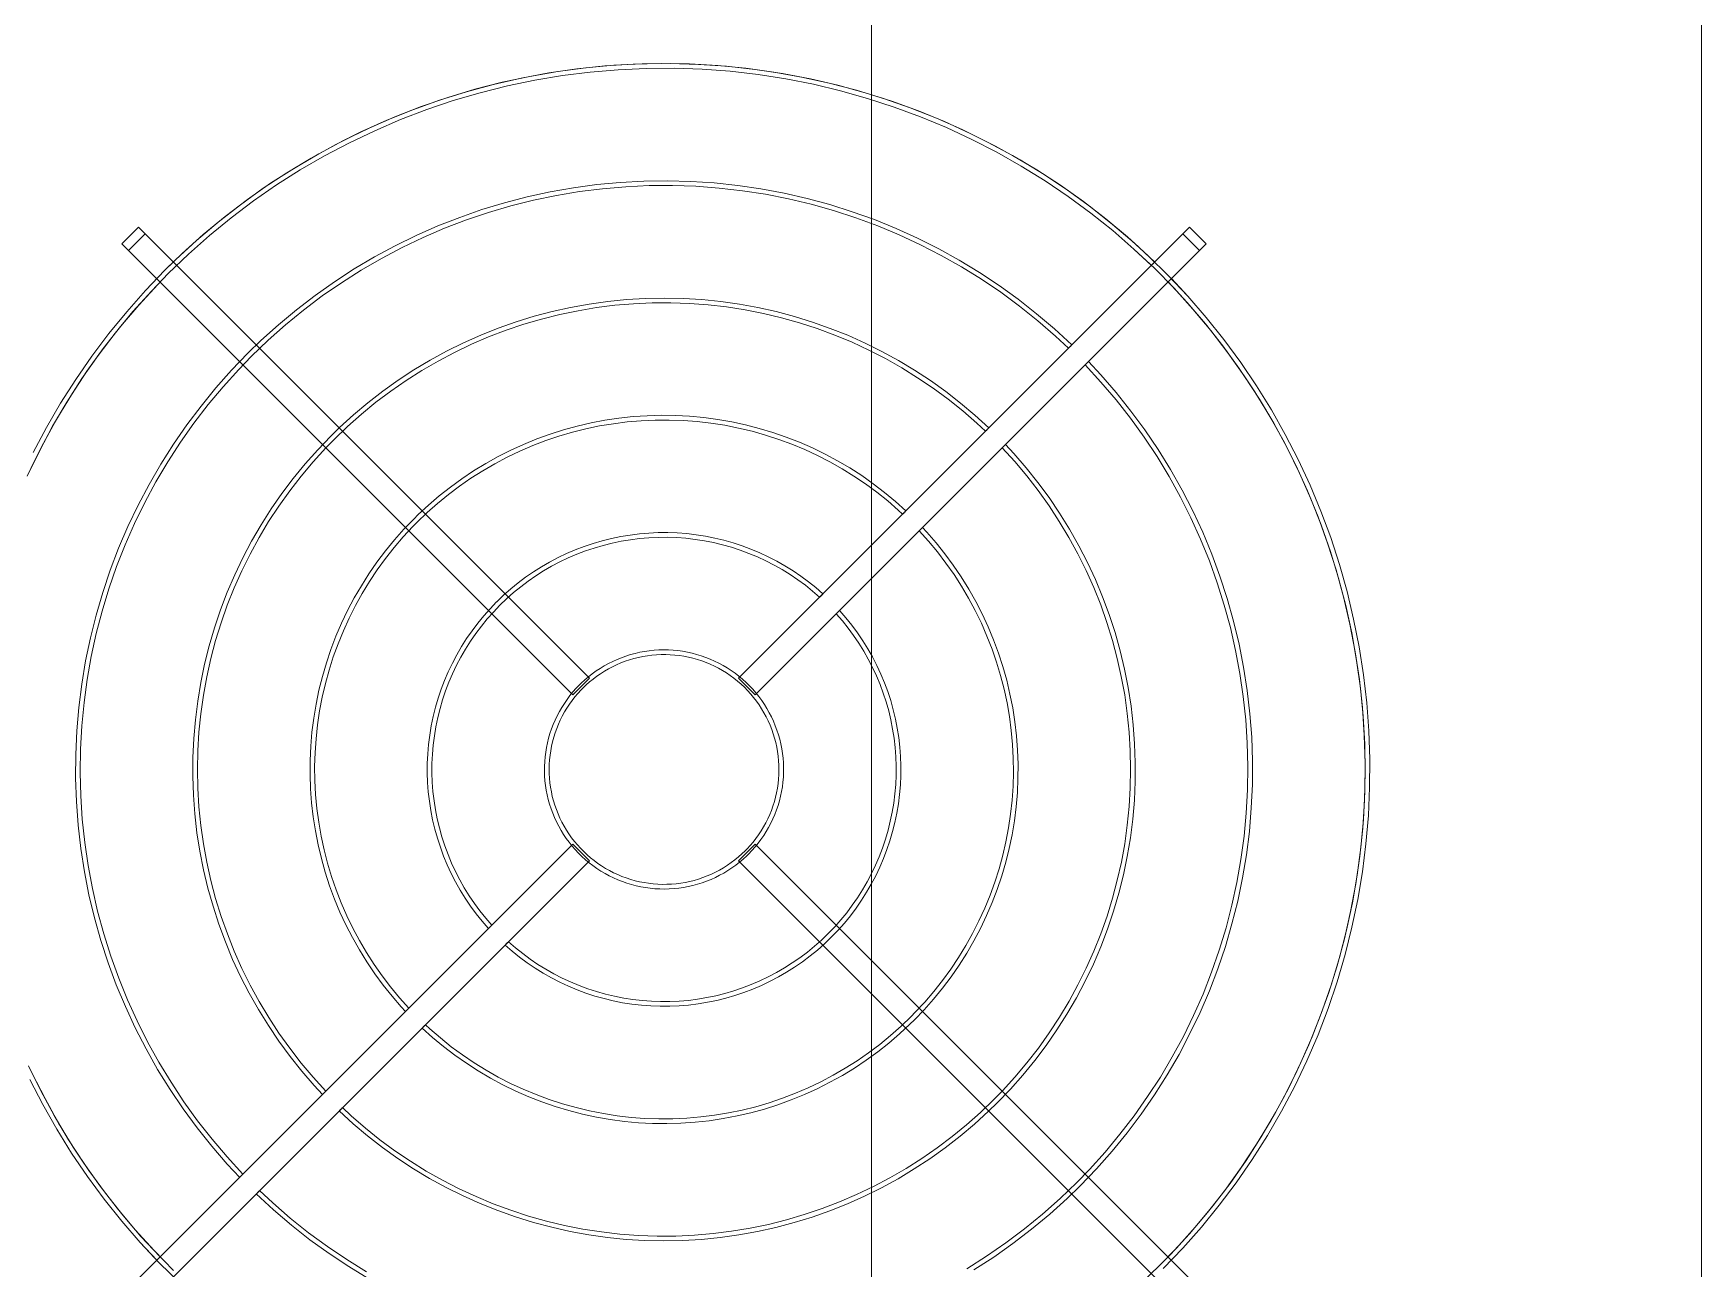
# Model space of a CAD drawing. Header units: millimetres. Extents: x -21597 to 3742, y 49379 to 62073.
# Drawn here: x -5887 to -5176, y 61034 to 61561 of the extents above; entities that cross this region are included whole.
import ezdxf

# ---------------------------------------------------------------- set-up
doc = ezdxf.new("R2010")
doc.units = ezdxf.units.MM
doc.layers.add('M-EQPM', color=7, linetype='Continuous', lineweight=5)
doc.layers.add('P-PIPE-IDEN', color=7, linetype='Continuous', lineweight=9)

# ---------------------------------------------------------------- blocks, each defined once
blk = doc.blocks.new('DanNong_VRV - OD-A-1-1235631-MẶT BẰNG ỐNG GAS KHU H_N')
at = {"layer": 'M-EQPM'}
for p, q in [((655, -311.78), (655, 688.22)), ((655, -271.95), (655, 650.03)), ((655, 650.03), (655, -271.95)), ((655, 650.03), (655, -271.95)), ((655, 650.03), (655, -271.95)), ((655, 650.03), (655, -271.95)), ((655, 650.03), (655, -271.95)), ((655, 650.03), (655, -271.95)), ((655, 650.03), (655, -271.95)), ((655, 650.03), (655, -271.95)), ((655, 650.03), (655, -271.95)), ((655, 650.03), (655, -271.95)), ((-18.72, 412.38), (-11.65, 419.45)), ((-11.65, 419.45), (-18.72, 412.38)), ((-8.82, 416.62), (-15.9, 409.55)), ((-8.82, 416.62), (-15.9, 409.55)), ((-11.65, 419.45), (180.68, 227.11)), ((-8.82, 416.62), (-11.65, 419.45)), ((180.68, 227.11), (-8.82, 416.62)), ((244.32, 227.11), (436.65, 419.45)), ((433.82, 416.62), (244.32, 227.11)), ((436.65, 419.45), (433.82, 416.62)), ((433.82, 416.62), (440.9, 409.55)), ((433.82, 416.62), (440.9, 409.55)), ((436.65, 419.45), (443.72, 412.38)), ((436.65, 419.45), (443.72, 412.38)), ((-18.72, 412.38), (-15.9, 409.55)), ((173.61, 220.04), (-18.72, 412.38)), ((-15.9, 409.55), (173.61, 220.04)), ((443.72, 412.38), (251.39, 220.04)), ((251.39, 220.04), (440.9, 409.55)), ((440.9, 409.55), (443.72, 412.38)), ((180.68, 227.11), (173.61, 220.04)), ((180.68, 227.11), (173.61, 220.04)), ((251.39, 220.04), (244.32, 227.11)), ((244.32, 227.11), (251.39, 220.04)), ((-18.72, -35.93), (173.61, 156.4)), ((173.61, 156.4), (-15.9, -33.1)), ((180.68, 149.33), (173.61, 156.4)), ((173.61, 156.4), (180.68, 149.33)), ((251.39, 156.4), (244.32, 149.33)), ((251.39, 156.4), (244.32, 149.33)), ((440.9, -33.1), (251.39, 156.4)), ((251.39, 156.4), (443.72, -35.93)), ((180.68, 149.33), (-11.65, -43)), ((-8.82, -40.17), (180.68, 149.33)), ((436.65, -43), (244.32, 149.33)), ((244.32, 149.33), (433.82, -40.17))]:
    blk.add_line(p, q, dxfattribs=at)
at = {"layer": 'M-EQPM', "flags": 128}
for points in [[(425.34, -24.62), (433.68, -15.94), (441.67, -6.93), (449.29, 2.39), (456.53, 12.01), (463.38, 21.91), (469.83, 32.08), (475.87, 42.49), (481.49, 53.14), (486.67, 64), (491.42, 75.07), (495.72, 86.31), (499.57, 97.72), (502.96, 109.27), (505.89, 120.95), (508.34, 132.74), (510.32, 144.61), (511.83, 156.56), (512.86, 168.55), (513.4, 180.58), (513.47, 192.62), (513.05, 204.65), (512.15, 216.66), (510.78, 228.62), (508.92, 240.51), (506.6, 252.32), (503.8, 264.03), (500.53, 275.62), (496.81, 287.07), (492.63, 298.36), (488, 309.47), (482.93, 320.39), (477.43, 331.1), (471.5, 341.58), (465.16, 351.82), (458.42, 361.79), (451.28, 371.48), (443.76, 380.89), (435.87, 389.98), (427.62, 398.75), (419.03, 407.19), (410.11, 415.27), (400.87, 422.99), (391.34, 430.34), (381.51, 437.29), (371.42, 443.85), (361.07, 450), (350.48, 455.74), (339.67, 461.04), (328.66, 465.91), (317.46, 470.33), (306.1, 474.3), (294.58, 477.81), (282.94, 480.87), (271.18, 483.45), (259.32, 485.56), (247.4, 487.19), (235.41, 488.35), (223.39, 489.03), (211.35, 489.22), (199.32, 488.93), (187.3, 488.17), (175.33, 486.92), (163.41, 485.19), (151.58, 482.99), (139.84, 480.32), (128.22, 477.18), (116.73, 473.58), (105.39, 469.52), (94.23, 465.01), (83.26, 460.06), (72.49, 454.68), (61.95, 448.87), (51.64, 442.64), (41.6, 436), (31.83, 428.97), (22.34, 421.55), (13.17, 413.76), (4.31, 405.61), (-0.34, 401.06)], [(425.34, -24.62), (433.68, -15.94), (441.67, -6.93), (449.29, 2.39), (456.53, 12.01), (463.38, 21.91), (469.83, 32.08), (475.87, 42.49), (481.49, 53.14), (486.67, 64), (491.42, 75.07), (495.72, 86.31), (499.57, 97.72), (502.96, 109.27), (505.89, 120.95), (508.34, 132.74), (510.32, 144.61), (511.83, 156.56), (512.86, 168.55), (513.4, 180.58), (513.47, 192.62), (513.05, 204.65), (512.15, 216.66), (510.78, 228.62), (508.92, 240.51), (506.6, 252.32), (503.8, 264.03), (500.53, 275.62), (496.81, 287.07), (492.63, 298.36), (488, 309.47), (482.93, 320.39), (477.43, 331.1), (471.5, 341.58), (465.16, 351.82), (458.42, 361.79), (451.28, 371.48), (443.76, 380.89), (435.87, 389.98), (427.62, 398.75), (419.03, 407.19), (410.11, 415.27), (400.87, 422.99), (391.34, 430.34), (381.51, 437.29), (371.42, 443.85), (361.07, 450), (350.48, 455.74), (339.67, 461.04), (328.66, 465.91), (317.46, 470.33), (306.1, 474.3), (294.58, 477.81), (282.94, 480.87), (271.18, 483.45), (259.32, 485.56), (247.4, 487.19), (235.41, 488.35), (223.39, 489.03), (211.35, 489.22), (199.32, 488.93), (187.3, 488.17), (175.33, 486.92), (163.41, 485.19), (151.58, 482.99), (139.84, 480.32), (128.22, 477.18), (116.73, 473.58), (105.39, 469.52), (94.23, 465.01), (83.26, 460.06), (72.49, 454.68), (61.95, 448.87), (51.64, 442.64), (41.6, 436), (31.83, 428.97), (22.34, 421.55), (13.17, 413.76), (4.31, 405.61), (-0.34, 401.06)], [(421.77, 404.57), (412.96, 412.76), (403.82, 420.6), (394.37, 428.06), (384.63, 435.15), (374.62, 441.83), (364.35, 448.11), (353.84, 453.98), (343.1, 459.42), (332.15, 464.42), (321.01, 468.98), (309.69, 473.1), (298.22, 476.76), (286.61, 479.96), (274.89, 482.69), (263.06, 484.95), (251.16, 486.73), (239.19, 488.04), (227.18, 488.86), (215.14, 489.21), (203.11, 489.08), (191.08, 488.46), (179.09, 487.36), (167.16, 485.79), (155.29, 483.74), (143.52, 481.21), (131.86, 478.22), (120.33, 474.76), (108.94, 470.85), (97.73, 466.48), (86.69, 461.67), (75.86, 456.42), (65.24, 450.74), (54.86, 444.64), (44.73, 438.13), (34.87, 431.22), (25.3, 423.93), (16.02, 416.25), (7.06, 408.21), (-0.34, 401.06)], [(1.08, 399.65), (9.7, 407.93), (18.65, 415.87), (27.91, 423.44), (37.46, 430.63), (47.29, 437.44), (57.39, 443.84), (67.74, 449.84), (78.32, 455.42), (89.11, 460.57), (100.1, 465.29), (111.27, 469.56), (122.6, 473.39), (134.07, 476.75), (145.68, 479.66), (157.38, 482.1), (169.18, 484.07), (181.04, 485.56), (192.96, 486.58), (204.91, 487.13), (216.87, 487.19), (228.82, 486.78), (240.74, 485.89), (252.62, 484.52), (264.44, 482.68), (276.17, 480.36), (287.81, 477.58), (299.32, 474.34), (310.69, 470.64), (321.9, 466.49), (332.94, 461.89), (343.79, 456.85), (354.43, 451.39), (364.84, 445.5), (375.01, 439.21), (384.91, 432.51), (394.54, 425.42), (403.88, 417.95), (412.92, 410.11), (420.36, 403.15)], [(1.08, 399.65), (9.7, 407.93), (18.65, 415.87), (27.91, 423.44), (37.46, 430.63), (47.29, 437.44), (57.39, 443.84), (67.74, 449.84), (78.32, 455.42), (89.11, 460.57), (100.1, 465.29), (111.27, 469.56), (122.6, 473.39), (134.07, 476.75), (145.68, 479.66), (157.38, 482.1), (169.18, 484.07), (181.04, 485.56), (192.96, 486.58), (204.91, 487.13), (216.87, 487.19), (228.82, 486.78), (240.74, 485.89), (252.62, 484.52), (264.44, 482.68), (276.17, 480.36), (287.81, 477.58), (299.32, 474.34), (310.69, 470.64), (321.9, 466.49), (332.94, 461.89), (343.79, 456.85), (354.43, 451.39), (364.84, 445.5), (375.01, 439.21), (384.91, 432.51), (394.54, 425.42), (403.88, 417.95), (412.92, 410.11), (421.63, 401.92), (430.01, 393.38), (438.04, 384.52), (445.71, 375.35), (453, 365.87), (459.92, 356.11), (466.43, 346.08), (472.54, 335.8), (478.23, 325.28), (483.5, 314.55), (488.34, 303.61), (492.73, 292.49), (496.68, 281.2), (500.17, 269.76), (503.2, 258.19), (505.76, 246.51), (507.86, 234.74), (509.48, 222.89), (510.63, 210.98), (511.3, 199.04), (511.5, 187.08), (511.21, 175.13), (510.45, 163.19), (509.21, 151.3), (507.5, 139.46), (505.31, 127.71), (502.66, 116.04), (499.54, 104.5), (495.96, 93.09), (491.93, 81.83), (487.45, 70.74), (482.53, 59.84), (477.18, 49.14), (471.41, 38.67), (465.22, 28.43), (458.63, 18.46), (451.65, 8.75), (444.28, -0.67), (436.54, -9.79), (428.44, -18.59), (423.92, -23.2)], [(1.08, 399.65), (9.7, 407.93), (18.65, 415.87), (27.91, 423.44), (37.46, 430.63), (47.29, 437.44), (57.39, 443.84), (67.74, 449.84), (78.32, 455.42), (89.11, 460.57), (100.1, 465.29), (111.27, 469.56), (122.6, 473.39), (134.07, 476.75), (145.68, 479.66), (157.38, 482.1), (169.18, 484.07), (181.04, 485.56), (192.96, 486.58), (204.91, 487.13), (216.87, 487.19), (228.82, 486.78), (240.74, 485.89), (252.62, 484.52), (264.44, 482.68), (276.17, 480.36), (287.81, 477.58), (299.32, 474.34), (310.69, 470.64), (321.9, 466.49), (332.94, 461.89), (343.79, 456.85), (354.43, 451.39), (364.84, 445.5), (375.01, 439.21), (384.91, 432.51), (394.54, 425.42), (403.88, 417.95), (412.92, 410.11), (421.63, 401.92), (430.01, 393.38), (438.04, 384.52), (445.71, 375.35), (453, 365.87), (459.92, 356.11), (466.43, 346.08), (472.54, 335.8), (478.23, 325.28), (483.5, 314.55), (488.34, 303.61), (492.73, 292.49), (496.68, 281.2), (500.17, 269.76), (503.2, 258.19), (505.76, 246.51), (507.86, 234.74), (509.48, 222.89), (510.63, 210.98), (511.3, 199.04), (511.5, 187.08), (511.21, 175.13), (510.45, 163.19), (509.21, 151.3), (507.5, 139.46), (505.31, 127.71), (502.66, 116.04), (499.54, 104.5), (495.96, 93.09), (491.93, 81.83), (487.45, 70.74), (482.53, 59.84), (477.18, 49.14), (471.41, 38.67), (465.22, 28.43), (458.63, 18.46), (451.65, 8.75), (444.28, -0.67), (436.54, -9.79), (428.44, -18.59), (423.92, -23.2)], [(386.41, 369.21), (379.04, 376.02), (371.39, 382.53), (363.5, 388.72), (355.36, 394.6), (346.99, 400.15), (338.41, 405.36), (329.62, 410.22), (320.65, 414.73), (311.51, 418.87), (302.21, 422.64), (292.76, 426.04), (283.19, 429.06), (273.5, 431.7), (263.71, 433.94), (253.85, 435.79), (243.91, 437.25), (233.93, 438.31), (223.91, 438.96), (213.87, 439.22), (203.84, 439.07), (193.81, 438.53), (183.82, 437.58), (173.87, 436.23), (163.98, 434.49), (154.17, 432.35), (144.46, 429.82), (134.85, 426.91), (125.37, 423.61), (116.02, 419.94), (106.83, 415.9), (97.81, 411.49), (88.98, 406.72), (80.34, 401.61), (71.91, 396.15), (63.71, 390.37), (55.74, 384.25), (48.03, 377.83), (40.58, 371.1), (35.02, 365.71)], [(36.43, 364.29), (43.61, 371.19), (51.06, 377.8), (58.77, 384.1), (66.73, 390.09), (74.92, 395.76), (83.33, 401.1), (91.95, 406.09), (100.75, 410.74), (109.74, 415.03), (118.89, 418.96), (128.2, 422.52), (137.63, 425.7), (147.19, 428.5), (156.85, 430.92), (166.6, 432.96), (176.42, 434.6), (186.3, 435.84), (196.23, 436.69), (206.18, 437.14), (216.14, 437.2), (226.09, 436.85), (236.02, 436.11), (245.91, 434.97), (255.76, 433.44), (265.53, 431.51), (275.21, 429.2), (284.8, 426.5), (294.27, 423.41), (303.61, 419.96), (312.8, 416.13), (321.84, 411.93), (330.7, 407.38), (339.37, 402.48), (347.83, 397.24), (356.08, 391.66), (364.1, 385.75), (371.88, 379.53), (379.4, 373), (385, 367.79)], [(-0.34, 401.06), (-8.68, 392.38), (-16.67, 383.37), (-24.29, 374.05), (-31.53, 364.43), (-38.38, 354.53), (-44.83, 344.37), (-50.87, 333.95), (-56.49, 323.3)], [(-57.93, 56.05), (-52.43, 45.34), (-46.5, 34.86), (-40.16, 24.63), (-33.42, 14.66), (-26.28, 4.96), (-18.76, -4.44), (-10.87, -13.54), (-3.85, -21.05)], [(-0.34, 401.06), (-8.68, 392.38), (-16.67, 383.37), (-24.29, 374.05), (-31.53, 364.43), (-38.38, 354.53), (-44.83, 344.37), (-50.87, 333.95), (-56.49, 323.3)], [(-57.93, 56.05), (-52.43, 45.34), (-46.5, 34.86), (-40.16, 24.63), (-33.42, 14.66), (-26.28, 4.96), (-18.76, -4.44), (-10.87, -13.54), (-2.62, -22.31), (5.97, -30.74)], [(-0.34, 401.06), (-8.68, 392.38), (-16.67, 383.37), (-24.29, 374.05), (-31.53, 364.43), (-38.38, 354.53), (-44.83, 344.37), (-50.87, 333.95), (-56.49, 323.3)], [(-57.93, 56.05), (-52.43, 45.34), (-46.5, 34.86), (-40.16, 24.63), (-33.42, 14.66), (-26.28, 4.96), (-18.76, -4.44), (-10.87, -13.54), (-2.62, -22.31), (5.97, -30.74)], [(423.92, -23.2), (415.3, -31.49)], [(3.37, -25.47), (-5.01, -16.94), (-13.04, -8.08), (-20.71, 1.1), (-28, 10.58), (-34.92, 20.33), (-41.43, 30.36), (-47.54, 40.64), (-53.23, 51.16), (-58.5, 61.9)], [(-57.53, 316.61), (-52.18, 327.3), (-46.41, 337.78), (-40.22, 348.01), (-33.63, 357.99), (-26.65, 367.7), (-19.28, 377.12), (-11.54, 386.23), (-3.44, 395.03), (1.08, 399.65)], [(423.92, -23.2), (415.3, -31.49)], [(3.37, -25.47), (-5.01, -16.94), (-13.04, -8.08), (-20.71, 1.1), (-28, 10.58), (-34.92, 20.33), (-41.43, 30.36), (-47.54, 40.64), (-53.23, 51.16), (-58.5, 61.9)], [(-57.53, 316.61), (-52.18, 327.3), (-46.41, 337.78), (-40.22, 348.01), (-33.63, 357.99), (-26.65, 367.7), (-19.28, 377.12), (-11.54, 386.23), (-3.44, 395.03), (1.08, 399.65)], [(-2.43, -19.64), (-10.57, -10.88), (-18.35, -1.8), (-25.77, 7.59), (-32.8, 17.26), (-39.44, 27.21), (-45.68, 37.41), (-51.5, 47.86), (-56.91, 58.52)], [(-59.12, 313.23), (-53.9, 323.99), (-48.26, 334.53), (-42.2, 344.84), (-35.73, 354.9), (-28.87, 364.7), (-21.62, 374.21), (-13.99, 383.42), (-6, 392.32), (1.08, 399.65)], [(427.43, 396.08), (435.57, 387.32), (443.35, 378.24), (450.77, 368.86), (457.8, 359.19), (464.44, 349.24), (470.68, 339.04), (476.5, 328.59), (481.91, 317.92), (486.88, 307.04), (491.41, 295.98), (495.49, 284.74), (499.13, 273.34), (502.3, 261.81), (505.01, 250.16), (507.26, 238.42), (509.03, 226.59), (510.33, 214.7), (511.15, 202.77), (511.49, 190.82), (511.35, 178.86), (510.74, 166.91), (509.65, 155.01), (508.08, 143.15), (506.04, 131.36), (503.54, 119.67), (500.56, 108.09), (497.13, 96.63), (493.24, 85.32), (488.9, 74.18), (484.12, 63.22), (478.9, 52.46), (473.26, 41.91), (467.2, 31.6), (460.73, 21.54), (453.87, 11.75), (446.62, 2.24), (438.99, -6.98), (431, -15.88), (423.92, -23.2)], [(425.34, -24.62), (433.68, -15.94), (441.67, -6.93), (449.29, 2.39), (456.53, 12.01), (463.38, 21.91), (469.83, 32.08), (475.87, 42.49), (481.49, 53.14), (486.67, 64), (491.42, 75.07), (495.72, 86.31), (499.57, 97.72), (502.96, 109.27), (505.89, 120.95), (508.34, 132.74), (510.32, 144.61), (511.83, 156.56), (512.86, 168.55), (513.4, 180.58), (513.47, 192.62), (513.05, 204.65), (512.15, 216.66), (510.78, 228.62), (508.92, 240.51), (506.6, 252.32), (503.8, 264.03), (500.53, 275.62), (496.81, 287.07), (492.63, 298.36), (488, 309.47), (482.93, 320.39), (477.43, 331.1), (471.5, 341.58), (465.16, 351.82), (458.42, 361.79), (451.28, 371.48), (443.76, 380.89), (435.87, 389.98), (428.85, 397.5)], [(351.05, 333.84), (345.11, 339.27), (338.97, 344.45), (332.62, 349.38), (326.08, 354.06), (319.36, 358.47), (312.46, 362.6), (305.41, 366.46), (298.21, 370.03), (290.87, 373.32), (283.4, 376.3), (275.83, 378.99), (268.15, 381.37), (260.38, 383.44), (252.53, 385.2), (244.63, 386.64), (236.67, 387.76), (228.67, 388.57), (220.64, 389.06), (212.6, 389.22), (204.57, 389.07), (196.54, 388.59), (188.54, 387.79), (180.58, 386.67), (172.67, 385.24), (164.82, 383.49), (157.05, 381.42), (149.37, 379.05), (141.79, 376.37), (134.32, 373.4), (126.98, 370.12), (119.78, 366.56), (112.72, 362.71), (105.82, 358.58), (99.09, 354.17), (92.55, 349.51), (86.19, 344.58), (80.04, 339.4), (74.1, 333.99), (70.37, 330.35)], [(71.79, 328.94), (77.53, 334.45), (83.48, 339.73), (89.64, 344.77), (96, 349.56), (102.55, 354.09), (109.27, 358.35), (116.15, 362.34), (123.19, 366.06), (130.38, 369.49), (137.69, 372.63), (145.12, 375.47), (152.67, 378.01), (160.3, 380.26), (168.02, 382.19), (175.82, 383.81), (183.67, 385.12), (191.56, 386.12), (199.5, 386.8), (207.45, 387.16), (215.41, 387.2), (223.36, 386.93), (231.3, 386.33), (239.2, 385.42), (247.07, 384.2), (254.88, 382.66), (262.62, 380.81), (270.28, 378.65), (277.85, 376.19), (285.31, 373.42), (292.66, 370.36), (299.88, 367.01), (306.96, 363.37), (313.89, 359.46), (320.66, 355.26), (327.25, 350.81), (333.66, 346.09), (339.88, 341.12), (345.89, 335.9), (349.63, 332.43)], [(35.02, 365.71), (28.06, 358.47), (21.4, 350.96), (15.05, 343.18), (9.01, 335.16), (3.29, 326.91), (-2.09, 318.43), (-7.12, 309.75), (-11.8, 300.87), (-16.13, 291.81), (-20.09, 282.58), (-23.68, 273.2), (-26.89, 263.69), (-29.71, 254.06), (-32.15, 244.32), (-34.2, 234.49), (-35.85, 224.59), (-37.11, 214.63), (-37.96, 204.63), (-38.42, 194.6), (-38.47, 184.56), (-38.13, 174.52), (-37.38, 164.51), (-36.23, 154.54), (-34.68, 144.62), (-32.74, 134.77), (-30.41, 125.01), (-27.69, 115.34), (-24.58, 105.8), (-21.09, 96.38), (-17.23, 87.11), (-13.01, 78.01), (-8.42, 69.08), (-3.48, 60.34), (1.81, 51.8), (7.43, 43.49), (13.38, 35.4), (19.65, 27.56), (26.23, 19.98), (31.52, 14.31)], [(32.93, 15.72), (26.18, 23.04), (19.72, 30.63), (13.57, 38.46), (7.74, 46.54), (2.24, 54.84), (-2.93, 63.35), (-7.75, 72.07), (-12.22, 80.97), (-16.33, 90.04), (-20.07, 99.27), (-23.44, 108.64), (-26.43, 118.14), (-29.05, 127.75), (-31.27, 137.46), (-33.11, 147.25), (-34.55, 157.1), (-35.59, 167), (-36.24, 176.94), (-36.5, 186.9), (-36.35, 196.86), (-35.81, 206.8), (-34.86, 216.72), (-33.53, 226.59), (-31.8, 236.39), (-29.67, 246.12), (-27.17, 255.76), (-24.27, 265.29), (-21, 274.7), (-17.36, 283.97), (-13.34, 293.08), (-8.97, 302.03), (-4.24, 310.8), (0.83, 319.36), (6.25, 327.72), (11.99, 335.86), (18.05, 343.76), (24.43, 351.41), (31.11, 358.8), (36.43, 364.29)], [(392.07, 360.72), (398.82, 353.4), (405.28, 345.82), (411.43, 337.98), (417.26, 329.91), (422.76, 321.61), (427.93, 313.09), (432.75, 304.38), (437.22, 295.48), (441.33, 286.41), (445.07, 277.18), (448.44, 267.81), (451.43, 258.31), (454.05, 248.7), (456.27, 238.99), (458.11, 229.2), (459.55, 219.34), (460.59, 209.44), (461.24, 199.5), (461.5, 189.55), (461.35, 179.59), (460.81, 169.64), (459.86, 159.73), (458.53, 149.86), (456.8, 140.05), (454.67, 130.32), (452.17, 120.68), (449.27, 111.15), (446, 101.75), (442.36, 92.48), (438.34, 83.36), (433.97, 74.42), (429.24, 65.65), (424.17, 57.08), (418.75, 48.72), (413.01, 40.58), (406.95, 32.68), (400.57, 25.03), (393.89, 17.64), (388.57, 12.15)], [(389.98, 10.74), (396.94, 17.98), (403.6, 25.49), (409.95, 33.26), (415.99, 41.28), (421.71, 49.54), (427.09, 58.01), (432.12, 66.7), (436.8, 75.58), (441.13, 84.64), (445.09, 93.86), (448.68, 103.24), (451.89, 112.75), (454.71, 122.39), (457.15, 132.13), (459.2, 141.95), (460.85, 151.86), (462.11, 161.82), (462.96, 171.82), (463.42, 181.85), (463.47, 191.89), (463.13, 201.92), (462.38, 211.93), (461.23, 221.91), (459.68, 231.83), (457.74, 241.68), (455.41, 251.44), (452.69, 261.1), (449.58, 270.65), (446.09, 280.06), (442.23, 289.33), (438.01, 298.44), (433.42, 307.37), (428.48, 316.11), (423.19, 324.64), (417.57, 332.96), (411.62, 341.04), (405.35, 348.88), (398.77, 356.47), (393.48, 362.14)], [(315.68, 298.47), (311.19, 302.51), (306.54, 306.37), (301.74, 310.03), (296.8, 313.5), (291.72, 316.77), (286.51, 319.84), (281.19, 322.69), (275.76, 325.33), (270.23, 327.75), (264.6, 329.95), (258.89, 331.92), (253.11, 333.66), (247.26, 335.17), (241.36, 336.44), (235.41, 337.48), (229.42, 338.27), (223.4, 338.83), (217.37, 339.14), (211.33, 339.22), (205.3, 339.05), (199.27, 338.64), (193.27, 337.99), (187.29, 337.1), (181.36, 335.98), (175.48, 334.61), (169.65, 333.02), (163.9, 331.19), (158.22, 329.13), (152.63, 326.84), (147.13, 324.34), (141.74, 321.62), (136.46, 318.68), (131.31, 315.53), (126.28, 312.19), (121.39, 308.64), (116.65, 304.9), (112.06, 300.97), (107.63, 296.87), (105.73, 295)], [(107.14, 293.58), (111.44, 297.71), (115.9, 301.66), (120.51, 305.44), (125.27, 309.02), (130.17, 312.41), (135.2, 315.61), (140.36, 318.59), (145.63, 321.38), (151.01, 323.94), (156.49, 326.29), (162.05, 328.42), (167.7, 330.33), (173.42, 332.01), (179.2, 333.45), (185.03, 334.67), (190.91, 335.65), (196.82, 336.4), (202.76, 336.9), (208.72, 337.17), (214.68, 337.21), (220.63, 337), (226.57, 336.56), (232.5, 335.87), (238.38, 334.96), (244.23, 333.8), (250.03, 332.42), (255.76, 330.8), (261.43, 328.96), (267.02, 326.89), (272.52, 324.6), (277.93, 322.09), (283.23, 319.37), (288.42, 316.43), (293.48, 313.29), (298.42, 309.96), (303.22, 306.42), (307.87, 302.7), (312.37, 298.8), (314.26, 297.06)], [(70.37, 330.35), (64.8, 324.55), (59.47, 318.54), (54.38, 312.31), (49.54, 305.89), (44.97, 299.28), (40.66, 292.49), (36.63, 285.54), (32.88, 278.43), (29.41, 271.17), (26.24, 263.78), (23.37, 256.28), (20.8, 248.66), (18.54, 240.94), (16.58, 233.14), (14.94, 225.27), (13.62, 217.34), (12.62, 209.37), (11.93, 201.36), (11.56, 193.33), (11.52, 185.29), (11.8, 177.25), (12.4, 169.24), (13.32, 161.25), (14.56, 153.31), (16.11, 145.42), (17.98, 137.6), (20.16, 129.86), (22.65, 122.22), (25.44, 114.68), (28.53, 107.25), (31.91, 99.96), (35.59, 92.81), (39.55, 85.81), (43.78, 78.98), (48.28, 72.32), (53.05, 65.84), (58.07, 59.57), (63.34, 53.49), (66.88, 49.67)], [(68.29, 51.09), (62.93, 56.96), (57.8, 63.05), (52.92, 69.34), (48.29, 75.81), (43.92, 82.47), (39.83, 89.3), (36.01, 96.28), (32.48, 103.41), (29.23, 110.68), (26.28, 118.07), (23.62, 125.57), (21.26, 133.18), (19.22, 140.87), (17.48, 148.63), (16.05, 156.47), (14.94, 164.35), (14.14, 172.27), (13.66, 180.21), (13.5, 188.17), (13.66, 196.13), (14.13, 204.07), (14.92, 211.99), (16.03, 219.87), (17.46, 227.71), (19.19, 235.47), (21.24, 243.17), (23.59, 250.77), (26.24, 258.27), (29.19, 265.67), (32.43, 272.94), (35.96, 280.07), (39.78, 287.06), (43.87, 293.88), (48.23, 300.54), (52.85, 307.02), (57.73, 313.31), (62.86, 319.4), (68.22, 325.28), (71.79, 328.94)], [(356.71, 325.36), (362.07, 319.48), (367.2, 313.39), (372.08, 307.11), (376.71, 300.63), (381.08, 293.97), (385.17, 287.15), (388.99, 280.16), (392.52, 273.03), (395.77, 265.77), (398.72, 258.38), (401.38, 250.87), (403.74, 243.27), (405.78, 235.58), (407.52, 227.81), (408.95, 219.98), (410.06, 212.1), (410.86, 204.18), (411.34, 196.23), (411.5, 188.28), (411.34, 180.32), (410.87, 172.37), (410.08, 164.45), (408.97, 156.57), (407.54, 148.74), (405.81, 140.97), (403.76, 133.28), (401.41, 125.67), (398.76, 118.17), (395.81, 110.78), (392.57, 103.51), (389.04, 96.38), (385.22, 89.39), (381.13, 82.56), (376.77, 75.9), (372.15, 69.42), (367.27, 63.13), (362.14, 57.05), (356.78, 51.17), (353.21, 47.51)], [(354.63, 46.09), (360.2, 51.89), (365.53, 57.91), (370.62, 64.13), (375.46, 70.55), (380.03, 77.16), (384.34, 83.95), (388.37, 90.91), (392.12, 98.02), (395.59, 105.27), (398.76, 112.66), (401.63, 120.17), (404.2, 127.79), (406.46, 135.5), (408.42, 143.3), (410.06, 151.17), (411.38, 159.1), (412.38, 167.08), (413.07, 175.09), (413.44, 183.12), (413.48, 191.16), (413.2, 199.19), (412.6, 207.21), (411.68, 215.2), (410.44, 223.14), (408.89, 231.03), (407.02, 238.85), (404.84, 246.58), (402.35, 254.23), (399.56, 261.77), (396.47, 269.19), (393.09, 276.48), (389.41, 283.63), (385.45, 290.63), (381.22, 297.47), (376.72, 304.13), (371.95, 310.6), (366.93, 316.88), (361.66, 322.95), (358.12, 326.77)], [(105.73, 295), (101.54, 290.64), (97.54, 286.12), (93.71, 281.45), (90.08, 276.62), (86.64, 271.65), (83.41, 266.56), (80.38, 261.33), (77.56, 255.99), (74.96, 250.54), (72.58, 244.99), (70.42, 239.35), (68.49, 233.62), (66.79, 227.83), (65.32, 221.97), (64.09, 216.06), (63.09, 210.1), (62.34, 204.11), (61.82, 198.09), (61.55, 192.06), (61.52, 186.02), (61.73, 179.98), (62.18, 173.96), (62.87, 167.96), (63.8, 161.99), (64.96, 156.07), (66.37, 150.19), (68.01, 144.38), (69.87, 138.64), (71.97, 132.97), (74.29, 127.4), (76.84, 121.92), (79.6, 116.55), (82.57, 111.29), (85.75, 106.15), (89.13, 101.15), (92.71, 96.29), (96.49, 91.57), (100.44, 87.01), (102.25, 85.04)], [(103.66, 86.46), (99.68, 90.89), (95.88, 95.48), (92.27, 100.22), (88.84, 105.1), (85.62, 110.11), (82.59, 115.25), (79.78, 120.5), (77.18, 125.86), (74.79, 131.32), (72.63, 136.87), (70.69, 142.51), (68.97, 148.22), (67.49, 153.99), (66.23, 159.81), (65.21, 165.69), (64.43, 171.59), (63.88, 177.53), (63.58, 183.48), (63.5, 189.44), (63.67, 195.4), (64.08, 201.34), (64.72, 207.27), (65.6, 213.16), (66.72, 219.02), (68.06, 224.82), (69.64, 230.57), (71.45, 236.25), (73.48, 241.85), (75.74, 247.36), (78.21, 252.79), (80.9, 258.1), (83.8, 263.31), (86.91, 268.4), (90.22, 273.36), (93.72, 278.18), (97.41, 282.86), (101.29, 287.38), (105.34, 291.75), (107.14, 293.58)], [(280.29, 263.09), (277.25, 265.74), (274.09, 268.27), (270.84, 270.67), (267.5, 272.93), (264.07, 275.06), (260.56, 277.06), (256.96, 278.91), (253.3, 280.61), (249.58, 282.17), (245.79, 283.58), (241.95, 284.83), (238.06, 285.93), (234.13, 286.88), (230.17, 287.66), (226.18, 288.29), (222.17, 288.76), (218.14, 289.06), (214.1, 289.21), (210.06, 289.19), (206.03, 289.01), (202, 288.68), (197.99, 288.18), (194.01, 287.52), (190.05, 286.7), (186.13, 285.72), (182.25, 284.59), (178.43, 283.3), (174.65, 281.86), (170.94, 280.27), (167.29, 278.54), (163.71, 276.66), (160.22, 274.64), (156.8, 272.48), (153.48, 270.18), (150.25, 267.76), (147.12, 265.2), (144.09, 262.53), (141.17, 259.73), (141.08, 259.64)], [(142.5, 258.23), (145.35, 260.97), (148.31, 263.6), (151.38, 266.1), (154.54, 268.48), (157.8, 270.74), (161.14, 272.86), (164.57, 274.85), (168.07, 276.69), (171.64, 278.4), (175.28, 279.96), (178.98, 281.38), (182.73, 282.64), (186.53, 283.76), (190.37, 284.72), (194.25, 285.53), (198.16, 286.18), (202.08, 286.67), (206.03, 287.01), (209.99, 287.19), (213.95, 287.21), (217.9, 287.07), (221.85, 286.78), (225.79, 286.33), (229.7, 285.72), (233.58, 284.95), (237.43, 284.03), (241.25, 282.96), (245.01, 281.73), (248.72, 280.36), (252.38, 278.83), (255.97, 277.17), (259.49, 275.36), (262.94, 273.41), (266.31, 271.32), (269.59, 269.11), (272.78, 266.76), (275.87, 264.29), (278.86, 261.69), (278.88, 261.67)], [(321.34, 289.99), (325.32, 285.55), (329.12, 280.96), (332.73, 276.23), (336.16, 271.35), (339.38, 266.34), (342.41, 261.2), (345.22, 255.95), (347.82, 250.58), (350.21, 245.12), (352.37, 239.57), (354.31, 233.94), (356.03, 228.23), (357.51, 222.46), (358.77, 216.63), (359.79, 210.76), (360.57, 204.85), (361.12, 198.92), (361.42, 192.97), (361.5, 187.01), (361.33, 181.05), (360.92, 175.1), (360.28, 169.18), (359.4, 163.28), (358.28, 157.43), (356.94, 151.62), (355.36, 145.88), (353.55, 140.2), (351.52, 134.6), (349.26, 129.08), (346.79, 123.66), (344.1, 118.34), (341.2, 113.13), (338.09, 108.05), (334.78, 103.09), (331.28, 98.27), (327.59, 93.59), (323.71, 89.06), (319.66, 84.69), (317.86, 82.86)], [(319.27, 81.45), (323.46, 85.8), (327.46, 90.32), (331.29, 95), (334.92, 99.82), (338.36, 104.79), (341.59, 109.89), (344.62, 115.11), (347.44, 120.46), (350.04, 125.91), (352.42, 131.46), (354.58, 137.1), (356.51, 142.82), (358.21, 148.62), (359.68, 154.47), (360.91, 160.39), (361.91, 166.34), (362.66, 172.34), (363.18, 178.35), (363.45, 184.39), (363.48, 190.43), (363.27, 196.46), (362.82, 202.49), (362.13, 208.49), (361.2, 214.45), (360.04, 220.38), (358.63, 226.25), (356.99, 232.07), (355.13, 237.81), (353.03, 243.47), (350.71, 249.05), (348.16, 254.53), (345.4, 259.9), (342.43, 265.16), (339.25, 270.29), (335.87, 275.29), (332.29, 280.16), (328.51, 284.87), (324.56, 289.44), (322.75, 291.4)], [(141.08, 259.64), (138.28, 256.73), (135.6, 253.7), (133.05, 250.58), (130.62, 247.35), (128.32, 244.03), (126.15, 240.62), (124.13, 237.12), (122.24, 233.55), (120.5, 229.9), (118.91, 226.19), (117.46, 222.42), (116.17, 218.59), (115.04, 214.71), (114.05, 210.8), (113.23, 206.84), (112.57, 202.86), (112.06, 198.85), (111.72, 194.82), (111.53, 190.79), (111.51, 186.75), (111.65, 182.71), (111.95, 178.68), (112.41, 174.67), (113.04, 170.68), (113.82, 166.71), (114.76, 162.78), (115.85, 158.9), (117.1, 155.05), (118.5, 151.27), (120.06, 147.54), (121.76, 143.87), (123.6, 140.28), (125.59, 136.76), (127.72, 133.33), (129.98, 129.98), (132.38, 126.73), (134.9, 123.57), (137.55, 120.52), (137.63, 120.43)], [(139.05, 121.84), (136.45, 124.83), (133.98, 127.93), (131.63, 131.11), (129.41, 134.39), (127.33, 137.76), (125.38, 141.21), (123.57, 144.73), (121.9, 148.32), (120.38, 151.97), (119, 155.69), (117.77, 159.45), (116.7, 163.26), (115.78, 167.11), (115.01, 171), (114.4, 174.91), (113.95, 178.84), (113.65, 182.79), (113.51, 186.75), (113.53, 190.71), (113.71, 194.67), (114.05, 198.61), (114.54, 202.54), (115.19, 206.45), (116, 210.32), (116.96, 214.16), (118.07, 217.96), (119.34, 221.72), (120.75, 225.41), (122.31, 229.05), (124.02, 232.63), (125.86, 236.13), (127.85, 239.56), (129.97, 242.9), (132.22, 246.16), (134.6, 249.32), (137.11, 252.39), (139.73, 255.35), (142.48, 258.21), (142.5, 258.23)], [(285.95, 254.6), (288.55, 251.61), (291.02, 248.52), (293.37, 245.33), (295.59, 242.05), (297.67, 238.69), (299.62, 235.24), (301.43, 231.72), (303.1, 228.13), (304.62, 224.47), (306, 220.76), (307.23, 216.99), (308.3, 213.18), (309.22, 209.33), (309.99, 205.45), (310.6, 201.53), (311.05, 197.6), (311.35, 193.65), (311.49, 189.69), (311.47, 185.74), (311.29, 181.78), (310.95, 177.83), (310.46, 173.91), (309.81, 170), (309, 166.12), (308.04, 162.28), (306.93, 158.48), (305.66, 154.73), (304.25, 151.03), (302.69, 147.39), (300.98, 143.82), (299.14, 140.31), (297.15, 136.89), (295.03, 133.54), (292.78, 130.29), (290.4, 127.12), (287.89, 124.06), (285.27, 121.09), (282.52, 118.24), (282.5, 118.22)], [(283.92, 116.8), (286.72, 119.72), (289.4, 122.74), (291.95, 125.87), (294.38, 129.1), (296.68, 132.42), (298.85, 135.83), (300.87, 139.32), (302.76, 142.9), (304.5, 146.54), (306.09, 150.25), (307.54, 154.03), (308.83, 157.85), (309.96, 161.73), (310.95, 165.65), (311.77, 169.6), (312.43, 173.59), (312.94, 177.6), (313.28, 181.62), (313.47, 185.66), (313.49, 189.7), (313.35, 193.73), (313.05, 197.76), (312.59, 201.78), (311.96, 205.77), (311.18, 209.73), (310.24, 213.66), (309.15, 217.55), (307.9, 221.39), (306.5, 225.18), (304.94, 228.91), (303.24, 232.57), (301.4, 236.17), (299.41, 239.68), (297.28, 243.12), (295.02, 246.46), (292.62, 249.72), (290.1, 252.87), (287.45, 255.92), (287.37, 256.02)], [(248.56, 152.16), (249.98, 153.63), (251.33, 155.16), (252.62, 156.74), (253.85, 158.37), (255.01, 160.04), (256.1, 161.77), (257.12, 163.53), (258.08, 165.33), (258.95, 167.18), (259.76, 169.05), (260.49, 170.96), (261.14, 172.89), (261.71, 174.85), (262.21, 176.82), (262.63, 178.82), (262.96, 180.83), (263.22, 182.86), (263.39, 184.89), (263.48, 186.93), (263.49, 188.97), (263.42, 191.01), (263.27, 193.04), (263.04, 195.07), (262.72, 197.08), (262.33, 199.08), (261.86, 201.07), (261.3, 203.03), (260.67, 204.97), (259.96, 206.88), (259.18, 208.77), (258.32, 210.62), (257.39, 212.43), (256.38, 214.21), (255.31, 215.94), (254.17, 217.63), (252.96, 219.27), (251.68, 220.87), (250.35, 222.41), (248.95, 223.89), (247.49, 225.32), (245.98, 226.69), (244.42, 228), (242.8, 229.25), (241.14, 230.42), (239.43, 231.54), (237.67, 232.58), (235.88, 233.55), (234.05, 234.45), (232.18, 235.27), (230.28, 236.02), (228.36, 236.69), (226.41, 237.29), (224.43, 237.81), (222.44, 238.24), (220.43, 238.6), (218.41, 238.88), (216.38, 239.07), (214.35, 239.19), (212.31, 239.22), (210.27, 239.17), (208.23, 239.04), (206.2, 238.83), (204.18, 238.54), (202.18, 238.17), (200.19, 237.71), (198.22, 237.18), (196.27, 236.57), (194.35, 235.88), (192.46, 235.12), (190.6, 234.28), (188.78, 233.37), (186.99, 232.38), (185.25, 231.33), (183.54, 230.2), (181.89, 229.01), (180.28, 227.76), (178.73, 226.44), (177.22, 225.06), (176.44, 224.28)], [(177.85, 222.87), (179.27, 224.23), (180.73, 225.53), (182.25, 226.77), (183.81, 227.95), (185.43, 229.06), (187.08, 230.11), (188.78, 231.1), (190.51, 232.01), (192.28, 232.86), (194.08, 233.63), (195.91, 234.33), (197.77, 234.96), (199.65, 235.51), (201.55, 235.98), (203.47, 236.38), (205.4, 236.71), (207.35, 236.95), (209.3, 237.12), (211.26, 237.21), (213.22, 237.22), (215.17, 237.15), (217.13, 237), (219.08, 236.78), (221.01, 236.48), (222.93, 236.1), (224.84, 235.64), (226.73, 235.11), (228.59, 234.51), (230.43, 233.82), (232.24, 233.07), (234.02, 232.25), (235.76, 231.35), (237.47, 230.39), (239.13, 229.35), (240.76, 228.26), (242.33, 227.09), (243.86, 225.87), (245.34, 224.59), (246.77, 223.24), (248.15, 221.84), (249.46, 220.39), (250.72, 218.89), (251.91, 217.34), (253.05, 215.74), (254.11, 214.09), (255.12, 212.41), (256.05, 210.68), (256.91, 208.92), (257.7, 207.13), (258.42, 205.31), (259.07, 203.46), (259.64, 201.58), (260.14, 199.69), (260.56, 197.77), (260.9, 195.84), (261.17, 193.9), (261.36, 191.95), (261.47, 190), (261.5, 188.04), (261.45, 186.08), (261.33, 184.12), (261.12, 182.17), (260.84, 180.23), (260.49, 178.31), (260.05, 176.39), (259.54, 174.5), (258.95, 172.63), (258.29, 170.79), (257.56, 168.97), (256.75, 167.18), (255.88, 165.43), (254.93, 163.71), (253.92, 162.04), (252.84, 160.4), (251.69, 158.81), (250.48, 157.27), (249.22, 155.77), (247.89, 154.33), (247.15, 153.57)], [(176.44, 224.28), (175.02, 222.81), (173.67, 221.29), (172.38, 219.71), (171.15, 218.08), (169.99, 216.4), (168.9, 214.68), (167.88, 212.91), (166.92, 211.11), (166.05, 209.27), (165.24, 207.39), (164.51, 205.49), (163.86, 203.56), (163.29, 201.6), (162.79, 199.62), (162.37, 197.62), (162.04, 195.61), (161.78, 193.59), (161.61, 191.56), (161.52, 189.52), (161.51, 187.48), (161.58, 185.44), (161.73, 183.41), (161.96, 181.38), (162.28, 179.36), (162.67, 177.36), (163.14, 175.38), (163.7, 173.41), (164.33, 171.47), (165.04, 169.56), (165.82, 167.68), (166.68, 165.83), (167.61, 164.01), (168.62, 162.24), (169.69, 160.5), (170.83, 158.81), (172.04, 157.17), (173.32, 155.58), (174.65, 154.04), (176.05, 152.55), (177.51, 151.12), (179.02, 149.75), (180.58, 148.44), (182.2, 147.2), (183.86, 146.02), (185.57, 144.91), (187.33, 143.87), (189.12, 142.9), (190.95, 142), (192.82, 141.17), (194.72, 140.42), (196.64, 139.75), (198.59, 139.16), (200.57, 138.64), (202.56, 138.2), (204.57, 137.84), (206.59, 137.57), (208.62, 137.37), (210.65, 137.26), (212.69, 137.22), (214.73, 137.27), (216.77, 137.4), (218.8, 137.61), (220.82, 137.91), (222.82, 138.28), (224.81, 138.73), (226.78, 139.26), (228.73, 139.87), (230.65, 140.56), (232.54, 141.32), (234.4, 142.16), (236.22, 143.08), (238.01, 144.06), (239.75, 145.12), (241.46, 146.24), (243.11, 147.43), (244.72, 148.69), (246.27, 150.01), (247.78, 151.39), (248.56, 152.16)], [(247.15, 153.57), (245.73, 152.22), (244.27, 150.92), (242.75, 149.68), (241.19, 148.5), (239.57, 147.38), (237.92, 146.33), (236.22, 145.35), (234.49, 144.43), (232.72, 143.59), (230.92, 142.82), (229.09, 142.12), (227.23, 141.49), (225.35, 140.94), (223.45, 140.46), (221.53, 140.06), (219.6, 139.74), (217.65, 139.49), (215.7, 139.33), (213.74, 139.24), (211.78, 139.23), (209.83, 139.3), (207.87, 139.44), (205.92, 139.67), (203.99, 139.97), (202.07, 140.35), (200.16, 140.8), (198.27, 141.33), (196.41, 141.94), (194.57, 142.62), (192.76, 143.37), (190.98, 144.2), (189.24, 145.09), (187.53, 146.06), (185.87, 147.09), (184.24, 148.19), (182.67, 149.35), (181.14, 150.58), (179.66, 151.86), (178.23, 153.2), (176.85, 154.6), (175.54, 156.05), (174.28, 157.56), (173.09, 159.11), (171.95, 160.71), (170.89, 162.35), (169.88, 164.04), (168.95, 165.76), (168.09, 167.52), (167.3, 169.31), (166.58, 171.14), (165.93, 172.99), (165.36, 174.86), (164.86, 176.76), (164.44, 178.67), (164.1, 180.6), (163.83, 182.54), (163.64, 184.49), (163.53, 186.45), (163.5, 188.41), (163.55, 190.37), (163.67, 192.32), (163.88, 194.27), (164.16, 196.21), (164.51, 198.14), (164.95, 200.05), (165.46, 201.94), (166.05, 203.81), (166.71, 205.66), (167.44, 207.48), (168.25, 209.26), (169.12, 211.01), (170.07, 212.73), (171.08, 214.41), (172.16, 216.04), (173.31, 217.63), (174.52, 219.18), (175.78, 220.67), (177.11, 222.11), (177.85, 222.87)], [(144.71, 113.36), (147.75, 110.71), (150.91, 108.18), (154.16, 105.78), (157.5, 103.51), (160.93, 101.38), (164.44, 99.39), (168.04, 97.54), (171.7, 95.83), (175.42, 94.27), (179.21, 92.87), (183.05, 91.61), (186.94, 90.51), (190.87, 89.57), (194.83, 88.78), (198.82, 88.15), (202.83, 87.69), (206.86, 87.38), (210.9, 87.24), (214.94, 87.25), (218.97, 87.43), (223, 87.77), (227.01, 88.27), (230.99, 88.93), (234.95, 89.75), (238.87, 90.73), (242.75, 91.86), (246.57, 93.14), (250.35, 94.58), (254.06, 96.17), (257.71, 97.91), (261.29, 99.79), (264.78, 101.81), (268.2, 103.97), (271.52, 106.26), (274.75, 108.69), (277.88, 111.24), (280.91, 113.92), (283.83, 116.71), (283.92, 116.8)], [(282.5, 118.22), (279.65, 115.48), (276.69, 112.85), (273.62, 110.34), (270.46, 107.96), (267.2, 105.71), (263.86, 103.59), (260.43, 101.6), (256.93, 99.75), (253.36, 98.05), (249.72, 96.48), (246.02, 95.07), (242.27, 93.8), (238.47, 92.69), (234.63, 91.73), (230.75, 90.92), (226.84, 90.27), (222.92, 89.77), (218.97, 89.43), (215.01, 89.25), (211.05, 89.23), (207.1, 89.37), (203.15, 89.67), (199.21, 90.12), (195.3, 90.73), (191.42, 91.49), (187.57, 92.41), (183.75, 93.49), (179.99, 94.71), (176.28, 96.09), (172.62, 97.61), (169.03, 99.28), (165.51, 101.09), (162.06, 103.04), (158.69, 105.12), (155.41, 107.34), (152.22, 109.69), (149.13, 112.16), (146.14, 114.75), (146.12, 114.77)], [(109.32, 77.97), (113.81, 73.93), (118.46, 70.08), (123.26, 66.41), (128.2, 62.94), (133.28, 59.67), (138.49, 56.61), (143.81, 53.75), (149.24, 51.11), (154.77, 48.69), (160.4, 46.5), (166.11, 44.53), (171.89, 42.79), (177.74, 41.28), (183.64, 40.01), (189.59, 38.97), (195.58, 38.17), (201.6, 37.62), (207.63, 37.3), (213.67, 37.23), (219.7, 37.39), (225.73, 37.8), (231.73, 38.45), (237.71, 39.34), (243.64, 40.47), (249.52, 41.83), (255.35, 43.43), (261.1, 45.26), (266.78, 47.32), (272.37, 49.6), (277.87, 52.11), (283.26, 54.83), (288.54, 57.76), (293.69, 60.91), (298.72, 64.26), (303.61, 67.81), (308.35, 71.55), (312.94, 75.47), (317.37, 79.58), (319.27, 81.45)], [(317.86, 82.86), (313.56, 78.73), (309.1, 74.78), (304.49, 71.01), (299.73, 67.42), (294.83, 64.03), (289.8, 60.84), (284.64, 57.85), (279.37, 55.07), (273.99, 52.5), (268.51, 50.15), (262.95, 48.02), (257.3, 46.12), (251.58, 44.44), (245.8, 42.99), (239.97, 41.78), (234.09, 40.79), (228.18, 40.05), (222.24, 39.54), (216.28, 39.27), (210.32, 39.24), (204.37, 39.44), (198.43, 39.89), (192.5, 40.57), (186.62, 41.49), (180.77, 42.64), (174.97, 44.03), (169.24, 45.64), (163.57, 47.49), (157.98, 49.56), (152.48, 51.85), (147.07, 54.36), (141.77, 57.08), (136.58, 60.01), (131.52, 63.15), (126.58, 66.49), (121.78, 70.02), (117.13, 73.74), (112.63, 77.65), (110.74, 79.39)], [(73.95, 42.6), (79.89, 37.18), (86.03, 32), (92.38, 27.06), (98.92, 22.39), (105.64, 17.98), (112.54, 13.84), (119.59, 9.98), (126.79, 6.41), (134.13, 3.13), (141.6, 0.14), (149.17, -2.54), (156.85, -4.92), (164.62, -6.99), (172.47, -8.75), (180.37, -10.19), (188.33, -11.32), (196.33, -12.13), (204.36, -12.61), (212.4, -12.78), (220.43, -12.62), (228.46, -12.14), (236.46, -11.34), (244.42, -10.23), (252.33, -8.79), (260.18, -7.04), (267.95, -4.98), (275.63, -2.61), (283.21, 0.07), (290.68, 3.05), (298.02, 6.32), (305.22, 9.89), (312.28, 13.74), (319.18, 17.87), (325.91, 22.27), (332.45, 26.94), (338.81, 31.86), (344.96, 37.04), (350.9, 42.46), (354.63, 46.09)], [(353.21, 47.51), (347.47, 41.99), (341.52, 36.71), (335.36, 31.67), (329, 26.89), (322.45, 22.36), (315.73, 18.09), (308.85, 14.1), (301.81, 10.39), (294.62, 6.96), (287.31, 3.82), (279.88, 0.98), (272.33, -1.57), (264.7, -3.81), (256.98, -5.74), (249.18, -7.37), (241.33, -8.68), (233.44, -9.67), (225.5, -10.35), (217.55, -10.71), (209.59, -10.76), (201.64, -10.48), (193.7, -9.89), (185.8, -8.98), (177.93, -7.75), (170.12, -6.21), (162.38, -4.36), (154.72, -2.2), (147.15, 0.26), (139.69, 3.02), (132.34, 6.08), (125.12, 9.43), (118.04, 13.07), (111.11, 16.99), (104.34, 21.18), (97.75, 25.64), (91.34, 30.36), (85.12, 35.33), (79.11, 40.55), (75.37, 44.02)], [(38.59, 7.24), (45.96, 0.43), (53.61, -6.08), (61.5, -12.28), (69.64, -18.16), (78.01, -23.71), (86.59, -28.91)], [(344.66, -25.17), (353.09, -19.71), (361.29, -13.92), (369.26, -7.81), (376.97, -1.38), (384.42, 5.34), (389.98, 10.74)], [(388.57, 12.15), (381.39, 5.25), (373.94, -1.35), (366.23, -7.66), (358.27, -13.65), (350.08, -19.32), (341.67, -24.65)], [(85.63, -26.03), (77.17, -20.79), (68.92, -15.21), (60.9, -9.31), (53.12, -3.09), (45.6, 3.44), (40, 8.65)], [(423.92, -23.2), (415.3, -31.49)]]:
    blk.add_lwpolyline(points, dxfattribs=at)
at = {"layer": 'M-EQPM'}
for points in [[(420.36, 403.15), (420.36, 403.15), (420.38, 403.18), (420.49, 403.28), (420.64, 403.44), (420.84, 403.64), (421.07, 403.86), (421.29, 404.08), (421.49, 404.28), (421.65, 404.44), (421.75, 404.54), (421.77, 404.57), (421.77, 404.57)], [(421.77, 404.57), (421.77, 404.57), (421.75, 404.54), (421.65, 404.44), (421.49, 404.28), (421.29, 404.08), (421.07, 403.86), (420.84, 403.64), (420.64, 403.44), (420.49, 403.28), (420.38, 403.18), (420.36, 403.15), (420.36, 403.15)], [(428.85, 397.5), (428.84, 397.5), (428.82, 397.47), (428.72, 397.37), (428.56, 397.21), (428.36, 397.01), (428.14, 396.79), (427.92, 396.57), (427.72, 396.37), (427.56, 396.21), (427.45, 396.11), (427.43, 396.08), (427.43, 396.08)], [(427.43, 396.08), (427.43, 396.08), (427.45, 396.11), (427.56, 396.21), (427.72, 396.37), (427.92, 396.57), (428.14, 396.79), (428.36, 397.01), (428.56, 397.21), (428.72, 397.37), (428.82, 397.47), (428.84, 397.5), (428.85, 397.5)], [(386.41, 369.21), (386.41, 369.21), (386.39, 369.18), (386.29, 369.08), (386.13, 368.92), (385.93, 368.72), (385.71, 368.5), (385.48, 368.28), (385.28, 368.08), (385.12, 367.92), (385.02, 367.82), (385, 367.79), (385, 367.79)], [(385, 367.79), (385, 367.79), (385.02, 367.82), (385.12, 367.92), (385.28, 368.08), (385.48, 368.28), (385.71, 368.5), (385.93, 368.72), (386.13, 368.92), (386.29, 369.08), (386.39, 369.18), (386.41, 369.21), (386.41, 369.21)], [(392.07, 360.72), (392.07, 360.72), (392.09, 360.74), (392.2, 360.85), (392.35, 361.01), (392.55, 361.21), (392.78, 361.43), (393, 361.65), (393.2, 361.85), (393.36, 362.01), (393.46, 362.11), (393.48, 362.14), (393.48, 362.14)], [(393.48, 362.14), (393.48, 362.14), (393.46, 362.11), (393.36, 362.01), (393.2, 361.85), (393, 361.65), (392.78, 361.43), (392.55, 361.21), (392.35, 361.01), (392.2, 360.85), (392.09, 360.74), (392.07, 360.72), (392.07, 360.72)], [(351.05, 333.84), (351.05, 333.84), (351.03, 333.82), (350.92, 333.72), (350.76, 333.56), (350.56, 333.36), (350.34, 333.14), (350.12, 332.91), (349.92, 332.71), (349.76, 332.55), (349.66, 332.45), (349.63, 332.43), (349.63, 332.43)], [(349.63, 332.43), (349.63, 332.43), (349.66, 332.45), (349.76, 332.55), (349.92, 332.71), (350.12, 332.91), (350.34, 333.14), (350.56, 333.36), (350.76, 333.56), (350.92, 333.72), (351.03, 333.82), (351.05, 333.84), (351.05, 333.84)], [(356.71, 325.36), (356.71, 325.36), (356.73, 325.38), (356.83, 325.48), (356.99, 325.64), (357.19, 325.84), (357.41, 326.06), (357.63, 326.29), (357.84, 326.49), (357.99, 326.65), (358.1, 326.75), (358.12, 326.77), (358.12, 326.77)], [(358.12, 326.77), (358.12, 326.77), (358.1, 326.75), (357.99, 326.65), (357.84, 326.49), (357.63, 326.29), (357.41, 326.06), (357.19, 325.84), (356.99, 325.64), (356.83, 325.48), (356.73, 325.38), (356.71, 325.36), (356.71, 325.36)], [(315.68, 298.47), (315.68, 298.47), (315.66, 298.45), (315.55, 298.35), (315.39, 298.19), (315.19, 297.99), (314.97, 297.77), (314.75, 297.54), (314.55, 297.34), (314.39, 297.18), (314.29, 297.08), (314.26, 297.06), (314.26, 297.06)], [(314.26, 297.06), (314.26, 297.06), (314.29, 297.08), (314.39, 297.18), (314.55, 297.34), (314.75, 297.54), (314.97, 297.77), (315.19, 297.99), (315.39, 298.19), (315.55, 298.35), (315.66, 298.45), (315.68, 298.47), (315.68, 298.47)], [(321.34, 289.99), (321.34, 289.99), (321.36, 290.01), (321.46, 290.11), (321.62, 290.27), (321.82, 290.47), (322.04, 290.69), (322.26, 290.92), (322.47, 291.12), (322.62, 291.28), (322.73, 291.38), (322.75, 291.4), (322.75, 291.4)], [(322.75, 291.4), (322.75, 291.4), (322.73, 291.38), (322.62, 291.28), (322.47, 291.12), (322.26, 290.92), (322.04, 290.69), (321.82, 290.47), (321.62, 290.27), (321.46, 290.11), (321.36, 290.01), (321.34, 289.99), (321.34, 289.99)], [(280.29, 263.09), (280.29, 263.09), (280.27, 263.07), (280.17, 262.96), (280.01, 262.8), (279.81, 262.6), (279.59, 262.38), (279.36, 262.16), (279.16, 261.96), (279, 261.8), (278.9, 261.7), (278.88, 261.67), (278.88, 261.67)], [(278.88, 261.67), (278.88, 261.67), (278.9, 261.7), (279, 261.8), (279.16, 261.96), (279.36, 262.16), (279.59, 262.38), (279.81, 262.6), (280.01, 262.8), (280.17, 262.96), (280.27, 263.07), (280.29, 263.09), (280.29, 263.09)], [(285.95, 254.6), (285.95, 254.6), (285.97, 254.62), (286.08, 254.73), (286.23, 254.89), (286.44, 255.09), (286.66, 255.31), (286.88, 255.53), (287.08, 255.73), (287.24, 255.89), (287.34, 255.99), (287.37, 256.02), (287.37, 256.02)], [(287.37, 256.02), (287.37, 256.02), (287.34, 255.99), (287.24, 255.89), (287.08, 255.73), (286.88, 255.53), (286.66, 255.31), (286.44, 255.09), (286.23, 254.89), (286.08, 254.73), (285.97, 254.62), (285.95, 254.6), (285.95, 254.6)], [(139.05, 121.84), (139.05, 121.84), (139.03, 121.82), (138.92, 121.72), (138.77, 121.56), (138.56, 121.36), (138.34, 121.14), (138.12, 120.91), (137.92, 120.71), (137.76, 120.55), (137.66, 120.45), (137.63, 120.43), (137.63, 120.43)], [(137.63, 120.43), (137.63, 120.43), (137.66, 120.45), (137.76, 120.55), (137.92, 120.71), (138.12, 120.91), (138.34, 121.14), (138.56, 121.36), (138.77, 121.56), (138.92, 121.72), (139.03, 121.82), (139.05, 121.84), (139.05, 121.84)], [(144.71, 113.36), (144.71, 113.36), (144.73, 113.38), (144.83, 113.48), (144.99, 113.64), (145.19, 113.84), (145.41, 114.06), (145.64, 114.29), (145.84, 114.49), (146, 114.65), (146.1, 114.75), (146.12, 114.77), (146.12, 114.77)], [(146.12, 114.77), (146.12, 114.77), (146.1, 114.75), (146, 114.65), (145.84, 114.49), (145.64, 114.29), (145.41, 114.06), (145.19, 113.84), (144.99, 113.64), (144.83, 113.48), (144.73, 113.38), (144.71, 113.36), (144.71, 113.36)], [(103.66, 86.46), (103.66, 86.46), (103.64, 86.44), (103.54, 86.33), (103.38, 86.17), (103.18, 85.97), (102.96, 85.75), (102.74, 85.53), (102.53, 85.33), (102.38, 85.17), (102.27, 85.07), (102.25, 85.04), (102.25, 85.04)], [(102.25, 85.04), (102.25, 85.04), (102.27, 85.07), (102.38, 85.17), (102.53, 85.33), (102.74, 85.53), (102.96, 85.75), (103.18, 85.97), (103.38, 86.17), (103.54, 86.33), (103.64, 86.44), (103.66, 86.46), (103.66, 86.46)], [(109.32, 77.97), (109.32, 77.97), (109.34, 78), (109.45, 78.1), (109.61, 78.26), (109.81, 78.46), (110.03, 78.68), (110.25, 78.9), (110.45, 79.1), (110.61, 79.26), (110.71, 79.36), (110.74, 79.39), (110.74, 79.39)], [(110.74, 79.39), (110.74, 79.39), (110.71, 79.36), (110.61, 79.26), (110.45, 79.1), (110.25, 78.9), (110.03, 78.68), (109.81, 78.46), (109.61, 78.26), (109.45, 78.1), (109.34, 78), (109.32, 77.97), (109.32, 77.97)], [(68.29, 51.09), (68.29, 51.09), (68.27, 51.07), (68.17, 50.96), (68.01, 50.8), (67.81, 50.6), (67.59, 50.38), (67.37, 50.16), (67.16, 49.96), (67.01, 49.8), (66.9, 49.7), (66.88, 49.67), (66.88, 49.67)], [(66.88, 49.67), (66.88, 49.67), (66.9, 49.7), (67.01, 49.8), (67.16, 49.96), (67.37, 50.16), (67.59, 50.38), (67.81, 50.6), (68.01, 50.8), (68.17, 50.96), (68.27, 51.07), (68.29, 51.09), (68.29, 51.09)], [(73.95, 42.6), (73.95, 42.6), (73.97, 42.63), (74.08, 42.73), (74.24, 42.89), (74.44, 43.09), (74.66, 43.31), (74.88, 43.53), (75.08, 43.73), (75.24, 43.89), (75.34, 43.99), (75.37, 44.02), (75.37, 44.02)], [(75.37, 44.02), (75.37, 44.02), (75.34, 43.99), (75.24, 43.89), (75.08, 43.73), (74.88, 43.53), (74.66, 43.31), (74.44, 43.09), (74.24, 42.89), (74.08, 42.73), (73.97, 42.63), (73.95, 42.6), (73.95, 42.6)], [(32.93, 15.72), (32.93, 15.72), (32.91, 15.7), (32.8, 15.6), (32.65, 15.44), (32.45, 15.24), (32.22, 15.02), (32, 14.79), (31.8, 14.59), (31.64, 14.44), (31.54, 14.33), (31.52, 14.31), (31.52, 14.31)], [(31.52, 14.31), (31.52, 14.31), (31.54, 14.33), (31.64, 14.44), (31.8, 14.59), (32, 14.79), (32.22, 15.02), (32.45, 15.24), (32.65, 15.44), (32.8, 15.6), (32.91, 15.7), (32.93, 15.72), (32.93, 15.72)], [(38.59, 7.24), (38.59, 7.24), (38.61, 7.26), (38.71, 7.36), (38.87, 7.52), (39.07, 7.72), (39.29, 7.95), (39.52, 8.17), (39.72, 8.37), (39.88, 8.53), (39.98, 8.63), (40, 8.65), (40, 8.65)], [(40, 8.65), (40, 8.65), (39.98, 8.63), (39.88, 8.53), (39.72, 8.37), (39.52, 8.17), (39.29, 7.95), (39.07, 7.72), (38.87, 7.52), (38.71, 7.36), (38.61, 7.26), (38.59, 7.24), (38.59, 7.24)], [(-3.85, -21.05), (-3.84, -21.05), (-3.82, -21.03), (-3.72, -20.93), (-3.56, -20.77), (-3.36, -20.57), (-3.14, -20.34), (-2.92, -20.12), (-2.72, -19.92), (-2.56, -19.76), (-2.45, -19.66), (-2.43, -19.64), (-2.43, -19.64)], [(-2.43, -19.64), (-2.43, -19.64), (-2.45, -19.66), (-2.56, -19.76), (-2.72, -19.92), (-2.92, -20.12), (-3.14, -20.34), (-3.36, -20.57), (-3.56, -20.77), (-3.72, -20.93), (-3.82, -21.03), (-3.84, -21.05), (-3.85, -21.05)]]:
    blk.add_open_spline(points, degree=3, dxfattribs=at)
blk = doc.blocks.new('AK-SGS-M3-Hrvt_rvt-1-MẶT BẰNG ỐNG GAS KHU H_N')
at = {"layer": 'M-EQPM', "lineweight": 25}
blk.add_blockref('DanNong_VRV - OD-A-1-1235631-MẶT BẰNG ỐNG GAS KHU H_N', (-5830.9, 61058.71), dxfattribs=at)

msp = doc.modelspace()

# ---------------------------------------------------------------- linework, layer by layer
at = {"layer": 'P-PIPE-IDEN'}
msp.add_line((-5529.89, 60235.64), (-5529.89, 61903.95), dxfattribs=at)

# ---------------------------------------------------------------- block references
at = {"lineweight": 5}
msp.add_blockref('AK-SGS-M3-Hrvt_rvt-1-MẶT BẰNG ỐNG GAS KHU H_N', (0, 0), dxfattribs=at)

doc.saveas('drawing.dxf')
